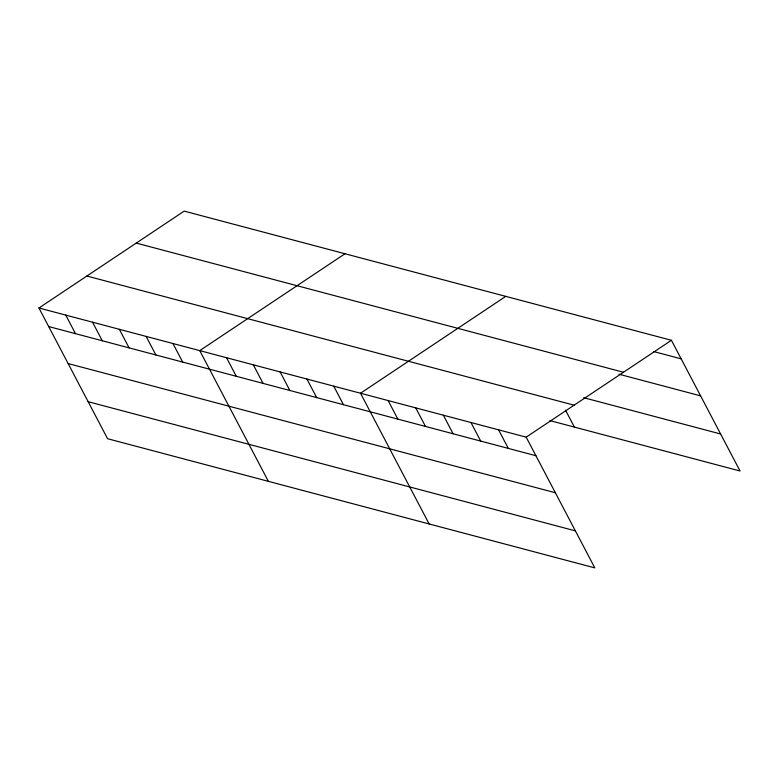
<?xml version="1.0" encoding="UTF-8"?>
<svg xmlns="http://www.w3.org/2000/svg" width="779" height="779" viewBox="0 0 779 779"><rect width="100%" height="100%" fill="white"/><g stroke="black" fill="none" stroke-linecap="round" stroke-linejoin="round"><path stroke-width="1.17" d="M38.95 307.997L526.176 437.155L594.805 567.881L107.58 438.713L38.95 307.997L184.195 211.119L671.42 340.287L740.05 471.003L549.925 420.602M344.98 253.75L199.736 350.618L268.365 481.344M505.766 296.371L360.521 393.239L429.151 523.965M526.176 437.155L671.42 340.287M653.562 351.524L681.167 358.846M136.257 243.087L623.492 372.255M618.916 374.202L700.594 395.859M583.724 397.699L720.614 433.991M86.878 276.029L574.113 405.187M48.697 326.557L535.923 455.725M68.124 363.569L555.359 492.737M88.144 401.701L575.379 530.869M565.505 410.173L574.396 427.087M498.57 429.842L508.317 448.402M470.964 422.52L480.711 441.08M443.348 415.197L453.096 433.767M415.743 407.884L425.49 426.444M388.127 400.562L397.874 419.131M333.724 386.141L343.471 404.7M306.926 379.032L316.673 397.602M280.128 371.934L289.876 390.493M253.331 364.825L263.078 383.395M226.533 357.727L236.28 376.286M172.938 343.52L182.685 362.079M146.14 336.411L155.888 354.981M119.343 329.313L129.09 347.872M92.545 322.204L102.292 340.764M65.748 315.096L75.495 333.665"/></g></svg>
